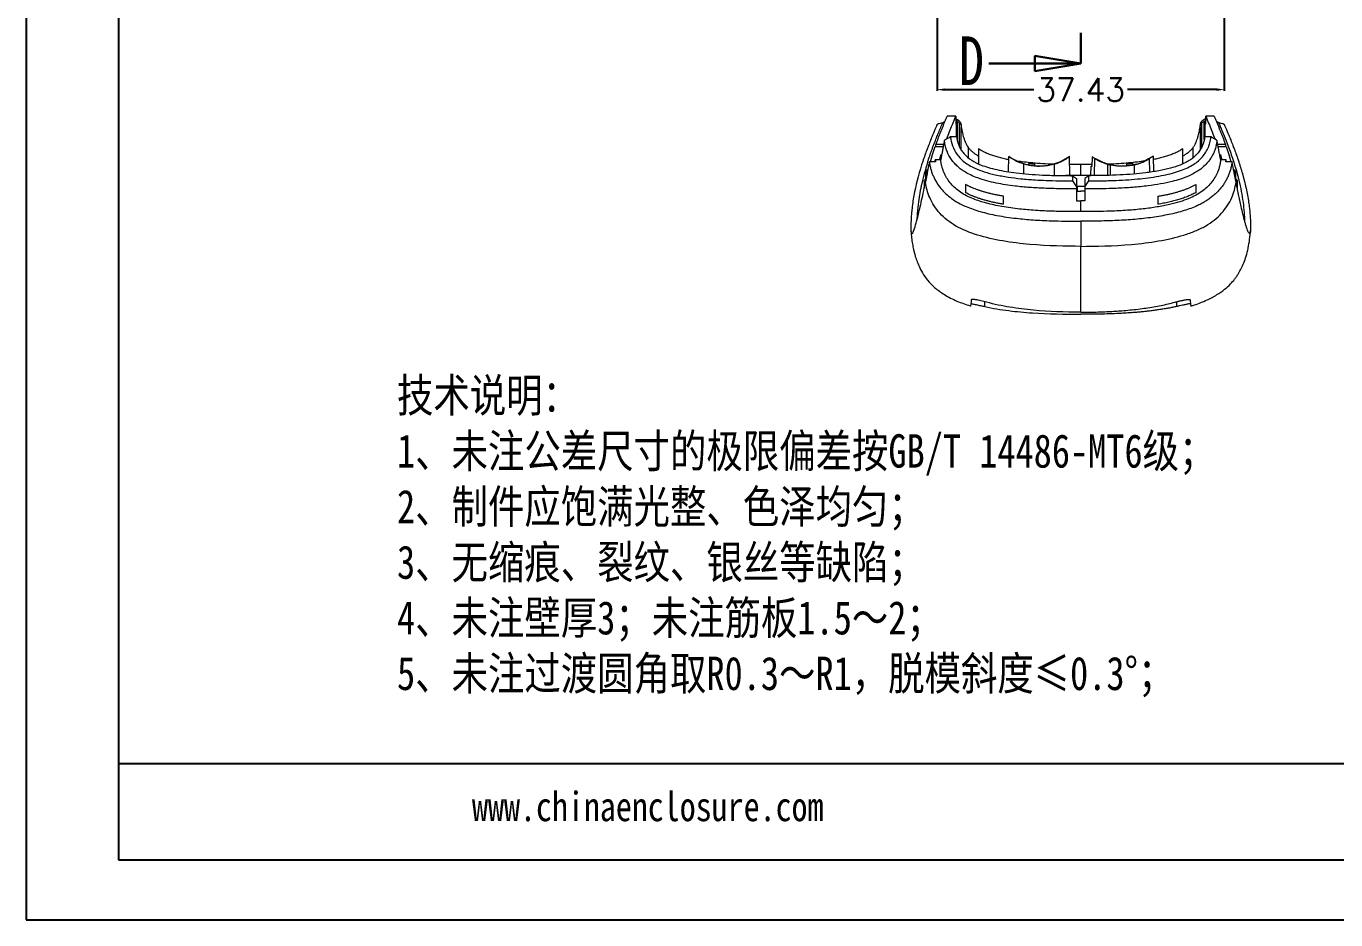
# Model space of a CAD drawing. Header units: inches. Extents: x 1631 to 3663, y 1126 to 1454.
# Drawn here: x 1631.2 to 1801.8, y 1125.7 to 1242.1 of the extents above; entities that cross this region are included whole.
import ezdxf

# ---------------------------------------------------------------- set-up
doc = ezdxf.new("R2010")
doc.units = ezdxf.units.IN
doc.header["$LTSCALE"] = 15
doc.linetypes.add('PHANTOM', pattern=[12.7, 6.35, -1.27, 1.27, -1.27, 1.27, -1.27])
doc.layers.add('文字', color=81, linetype='Continuous')
doc.styles.add('SLDTEXTSTYLE0', font='TXT', dxfattribs={"width": 0.75})
doc.styles.get("Standard").update_dxf_attribs({"font": 'txt', "bigfont": 'gbcbig.shx'})
doc.styles.add('宋体', font='', dxfattribs={"width": 0.8, "height": 3.5})
doc.styles.get('宋体').set_extended_font_data('SimSun')
doc.dimstyles.new('3', dxfattribs={"dimtxt": 3, "dimasz": 1, "dimexe": 0.18, "dimexo": 0.0625, "dimgap": 0.09, "dimtad": 0, "dimdsep": 46, "dimtxsty": 'Standard', "dimcen": 1, "dimclrd": 3, "dimclre": 3, "dimadec": 0, "dimazin": 2, "dimtfac": 1, "dimtofl": 0, "dimtmove": 0, "dimatfit": 3, "dimfxl": 1, "dimtolj": 1, "dimtzin": 0, "dimarcsym": 0})

# ---------------------------------------------------------------- blocks, each defined once
blk = doc.blocks.new('_CLOSED')
at = {"color": 0, "linetype": 'ByBlock', "lineweight": -2}
for p, q in [((-1, 0.166667), (0, 0)), ((-1, 0.166667), (-1, -0.166667)), ((0, 0), (-1, -0.166667)), ((0, 0), (-1, 0))]:
    blk.add_line(p, q, dxfattribs=at)
blk = doc.blocks.new('*D288')
at = {"color": 3, "lineweight": -2}
for p, q in [((1749.88, 1252.38), (1749.88, 1233.69)), ((1787.31, 1252.38), (1787.31, 1233.69)), ((1750.88, 1233.87), (1762.5, 1233.87)), ((1786.31, 1233.87), (1774.68, 1233.87))]:
    blk.add_line(p, q, dxfattribs=at)
at = {"color": 3}
for points in [[(1750.88, 1234.03), (1750.88, 1233.7), (1749.88, 1233.87)], [(1786.31, 1234.03), (1786.31, 1233.7), (1787.31, 1233.87)]]:
    blk.add_solid(points, dxfattribs=at)
at = {"layer": 'Defpoints', "color": 0}
for p in [(1749.88, 1252.44), (1787.31, 1252.44), (1787.31, 1233.87)]:
    blk.add_point(p, dxfattribs=at)
at = {"color": 0, "insert": (1768.59, 1233.87), "char_height": 3, "attachment_point": 5}
blk.add_mtext('\\A1;37.43', dxfattribs=at)

msp = doc.modelspace()

# ---------------------------------------------------------------- linework, layer by layer
for p, q in [((1631.163, 1454.396), (1631.163, 1125.657)), ((1643.193, 1446.569), (1643.193, 1133.484)), ((1631.163, 1277.851), (1631.163, 1125.657)), ((1806.491, 1146.007), (1643.193, 1146.007)), ((1643.193, 1133.484), (2088.268, 1133.484)), ((1631.163, 1125.657), (2096.095, 1125.657)), ((1631.163, 1125.657), (1846.409, 1125.657))]:
    msp.add_line(p, q)
at = {"color": 1, "linetype": 'PHANTOM', "lineweight": 30}
msp.add_line((1768.631, 1393.663), (1768.631, 1237.257), dxfattribs=at)
at = {"color": 7, "linetype": 'Continuous', "lineweight": 30}
msp.add_line((1756.631, 1237.257), (1768.631, 1237.257), dxfattribs=at)
at = {"color": 7, "linetype": 'Continuous', "lineweight": 15}
for p, q in [((1750.147, 1229.461), (1750.643, 1229.592)), ((1750.705, 1229.641), (1750.901, 1229.693)), ((1752.306, 1230.397), (1751.201, 1230.397)), ((1752.306, 1230.397), (1752.306, 1229.374)), ((1752.306, 1230.005), (1752.427, 1230.012)), ((1752.351, 1229.786), (1752.487, 1229.791)), ((1752.496, 1229.704), (1752.496, 1227.472)), ((1784.692, 1227.373), (1784.692, 1229.704)), ((1784.701, 1229.791), (1784.881, 1229.784)), ((1784.881, 1230.018), (1784.726, 1230.006)), ((1784.881, 1229.374), (1784.881, 1230.397)), ((1785.987, 1230.397), (1784.881, 1230.397)), ((1786.482, 1229.641), (1786.284, 1229.693)), ((1786.545, 1229.592), (1787.04, 1229.461)), ((1752.437, 1227.697), (1751.63, 1227.697)), ((1785.558, 1227.697), (1784.751, 1227.697)), ((1749.646, 1226.47), (1750.744, 1226.47)), ((1749.717, 1226.472), (1749.73, 1226.709)), ((1750.828, 1226.709), (1749.73, 1226.709)), ((1753.931, 1226.342), (1753.931, 1225.034)), ((1755.284, 1226.151), (1755.284, 1224.191)), ((1781.904, 1224.184), (1781.904, 1226.151)), ((1783.257, 1224.996), (1783.257, 1226.342)), ((1786.44, 1226.47), (1787.542, 1226.47)), ((1787.458, 1226.708), (1786.458, 1226.708)), ((1787.458, 1226.708), (1787.471, 1226.472)), ((1749.677, 1224.443), (1748.868, 1224.443)), ((1749.007, 1224.443), (1749.293, 1225.419)), ((1749.587, 1224.443), (1749.643, 1224.731)), ((1750.298, 1224.731), (1749.643, 1224.731)), ((1750.19, 1224.723), (1750.392, 1225.41)), ((1750.349, 1224.731), (1750.298, 1224.731)), ((1759.201, 1223.156), (1759.236, 1225.14)), ((1759.236, 1225.14), (1759.236, 1225.14)), ((1760.555, 1224.429), (1760.425, 1224.494)), ((1760.477, 1224.472), (1761.467, 1224.116)), ((1760.788, 1224.338), (1760.775, 1224.343)), ((1761.817, 1224.048), (1761.82, 1224.246)), ((1762.569, 1224.174), (1762.573, 1223.951)), ((1762.972, 1223.9), (1763.216, 1223.881)), ((1765.439, 1224.267), (1765.062, 1224.149)), ((1767.157, 1225.143), (1766.338, 1224.656)), ((1767.194, 1222.731), (1767.152, 1225.14)), ((1768.594, 1224.089), (1767.17, 1224.098)), ((1770.062, 1224.098), (1768.594, 1224.089)), ((1769.919, 1222.731), (1769.94, 1223.881)), ((1769.94, 1223.881), (1769.976, 1223.87)), ((1769.94, 1223.881), (1770.058, 1223.881)), ((1770.057, 1223.846), (1769.976, 1223.87)), ((1770.08, 1225.109), (1770.057, 1223.846)), ((1770.08, 1225.109), (1770.194, 1225.043)), ((1770.389, 1222.731), (1770.425, 1224.884)), ((1771.052, 1224.562), (1770.425, 1224.884)), ((1770.562, 1224.804), (1771.006, 1224.583)), ((1772.106, 1224.147), (1772.081, 1222.686)), ((1772.106, 1224.147), (1772.545, 1224.048)), ((1774.615, 1223.929), (1774.619, 1224.174)), ((1775.367, 1224.246), (1775.371, 1224.032)), ((1775.885, 1224.152), (1775.435, 1224.047)), ((1775.885, 1224.152), (1775.807, 1224.126)), ((1776.954, 1224.573), (1777.018, 1224.605)), ((1777.432, 1224.835), (1777.015, 1224.604)), ((1778.024, 1225.192), (1777.429, 1224.834)), ((1778.024, 1225.192), (1778.061, 1223.162)), ((1786.797, 1225.408), (1786.997, 1224.723)), ((1786.889, 1224.731), (1786.838, 1224.731)), ((1787.545, 1224.731), (1786.889, 1224.731)), ((1788.32, 1224.443), (1787.51, 1224.443)), ((1787.601, 1224.443), (1787.545, 1224.731)), ((1787.893, 1225.424), (1788.181, 1224.443)), ((1748.421, 1222.143), (1748.193, 1221.912)), ((1748.419, 1222.273), (1748.219, 1222.071)), ((1748.411, 1223.099), (1748.611, 1223.301)), ((1748.411, 1222.265), (1748.411, 1223.099)), ((1748.445, 1223.262), (1748.687, 1223.507)), ((1767.544, 1222.648), (1767.544, 1221.961)), ((1768.044, 1222.299), (1768.044, 1221.196)), ((1769.644, 1222.648), (1769.144, 1222.299)), ((1769.144, 1222.299), (1769.144, 1221.196)), ((1769.644, 1221.961), (1769.644, 1222.648)), ((1788.5, 1223.507), (1788.743, 1223.262)), ((1788.577, 1223.301), (1788.776, 1223.1)), ((1788.994, 1221.912), (1788.766, 1222.143)), ((1788.968, 1222.072), (1788.768, 1222.273)), ((1788.776, 1223.1), (1788.776, 1222.265)), ((1748.193, 1221.912), (1748.193, 1221.01)), ((1767.544, 1221.961), (1768.044, 1221.196)), ((1768.044, 1221.196), (1768.044, 1220.925)), ((1768.157, 1220.641), (1768.168, 1221.231)), ((1769.144, 1221.231), (1768.168, 1221.231)), ((1769.144, 1221.196), (1769.644, 1221.961)), ((1769.144, 1221.196), (1769.144, 1220.925)), ((1788.994, 1221.912), (1788.994, 1221.014))]:
    msp.add_line(p, q, dxfattribs=at)
at = {"color": 8, "linetype": 'Continuous', "lineweight": 15}
for p, q in [((1752.353, 1229.484), (1752.353, 1227.698)), ((1752.803, 1226.409), (1752.8, 1229.526)), ((1753.035, 1225.982), (1753.035, 1228.992)), ((1784.155, 1229.003), (1784.154, 1226.059)), ((1784.384, 1226.424), (1784.387, 1229.526)), ((1784.835, 1227.697), (1784.835, 1229.484)), ((1750.391, 1225.41), (1750.391, 1224.949)), ((1760.775, 1224.343), (1760.227, 1224.557)), ((1761.194, 1222.909), (1761.194, 1224.18)), ((1765.194, 1222.684), (1765.194, 1224.18)), ((1765.785, 1224.39), (1765.785, 1224.39)), ((1766.344, 1224.659), (1767.139, 1225.131)), ((1768.594, 1222.731), (1768.594, 1224.089)), ((1769.94, 1223.881), (1770.058, 1223.88)), ((1769.976, 1223.87), (1770.057, 1223.87)), ((1772.437, 1224.06), (1772.437, 1222.698)), ((1775.551, 1224.06), (1775.551, 1222.867)), ((1776.674, 1224.433), (1777.234, 1224.696)), ((1777.018, 1224.605), (1777.511, 1224.853)), ((1777.511, 1224.853), (1777.541, 1223.089)), ((1786.797, 1224.946), (1786.797, 1225.408)), ((1756.115, 1205.59), (1756.115, 1206.21)), ((1781.073, 1206.211), (1781.073, 1205.59))]:
    msp.add_line(p, q, dxfattribs=at)
at = {"color": 7, "linetype": 'Continuous', "lineweight": 15}
for points, knots in [([(1749.879, 1229.32), (1749.822, 1229.187), (1749.62, 1228.717), (1749.338, 1228.045), (1749.024, 1227.271), (1748.782, 1226.656), (1748.533, 1226), (1748.278, 1225.3), (1748.047, 1224.628), (1747.912, 1224.21), (1747.866, 1224.067)], [0, 0, 0, 0, 0.0684403, 0.2415602, 0.3591094, 0.4950901, 0.5904294, 0.7396471, 0.9111672, 1, 1, 1, 1]), ([(1748.644, 1224.408), (1748.689, 1224.545), (1748.778, 1224.82), (1748.919, 1225.238), (1749.066, 1225.658), (1749.218, 1226.081), (1749.377, 1226.508), (1749.567, 1227.003), (1749.794, 1227.574), (1750.062, 1228.23), (1750.346, 1228.907), (1750.55, 1229.378), (1750.652, 1229.613)], [0, 0, 0, 0, 0.086533, 0.1726158, 0.2581871, 0.3431848, 0.4275456, 0.5112053, 0.6322519, 0.7543585, 0.8770971, 1, 1, 1, 1]), ([(1749.73, 1226.709), (1749.78, 1226.849), (1749.879, 1227.127), (1750.035, 1227.546), (1750.195, 1227.962), (1750.357, 1228.375), (1750.522, 1228.785), (1750.689, 1229.191), (1750.858, 1229.595), (1751.028, 1229.995), (1751.144, 1230.264), (1751.201, 1230.397)], [0, 0, 0, 0, 0.1218196, 0.2409596, 0.3574209, 0.4712046, 0.5823117, 0.6907435, 0.7965012, 0.8995862, 1, 1, 1, 1]), ([(1749.879, 1229.32), (1749.884, 1229.327), (1749.891, 1229.341), (1749.91, 1229.36), (1749.929, 1229.375), (1749.946, 1229.385), (1749.958, 1229.392), (1749.987, 1229.407), (1750.042, 1229.432), (1750.114, 1229.452), (1750.147, 1229.461)], [0, 0, 0, 0, 0.1482367, 0.27152406, 0.36927419, 0.44125947, 0.48744984, 0.50788776, 0.77237882, 1, 1, 1, 1]), ([(1750.652, 1229.613), (1750.654, 1229.617), (1750.659, 1229.624), (1750.676, 1229.632), (1750.691, 1229.638), (1750.701, 1229.64), (1750.705, 1229.641)], [0, 0, 0, 0, 0.3599682, 0.6489499, 0.8622554, 1, 1, 1, 1]), ([(1752.306, 1230.397), (1752.176, 1230.095), (1751.909, 1229.473), (1751.535, 1228.564), (1751.256, 1227.867), (1751.115, 1227.484), (1751.084, 1227.399)], [0, 0, 0, 0, 0.2861113, 0.5890821, 0.9089303, 1, 1, 1, 1]), ([(1752.427, 1230.012), (1752.457, 1230), (1752.517, 1229.976), (1752.599, 1229.931), (1752.676, 1229.879), (1752.745, 1229.819), (1752.822, 1229.738), (1752.896, 1229.631), (1752.958, 1229.495), (1752.976, 1229.397), (1752.985, 1229.348)], [0, 0, 0, 0, 0.0985202, 0.1963912, 0.294524, 0.3938226, 0.49516, 0.6646015, 0.831532, 1, 1, 1, 1]), ([(1752.491, 1229.695), (1752.49, 1229.711), (1752.489, 1229.743), (1752.487, 1229.775), (1752.487, 1229.791)], [0, 0, 0, 0, 0.4926552, 1, 1, 1, 1]), ([(1752.496, 1229.704), (1752.514, 1229.698), (1752.561, 1229.682), (1752.642, 1229.644), (1752.726, 1229.592), (1752.778, 1229.546), (1752.8, 1229.526)], [0, 0, 0, 0, 0.1614053, 0.4022697, 0.7460124, 1, 1, 1, 1]), ([(1752.8, 1229.526), (1752.818, 1229.509), (1752.852, 1229.475), (1752.893, 1229.422), (1752.928, 1229.369), (1752.959, 1229.31), (1752.986, 1229.244), (1753.006, 1229.176), (1753.014, 1229.128), (1753.018, 1229.107)], [0, 0, 0, 0, 0.1542428, 0.3078817, 0.4423149, 0.5732031, 0.743506, 0.885094, 1, 1, 1, 1]), ([(1753.018, 1229.107), (1753.021, 1229.086), (1753.026, 1229.046), (1753.032, 1229.009), (1753.035, 1228.992)], [0, 0, 0, 0, 0.5232988, 1, 1, 1, 1]), ([(1753.035, 1228.992), (1753.051, 1228.887), (1753.085, 1228.679), (1753.144, 1228.37), (1753.212, 1228.068), (1753.3, 1227.729), (1753.413, 1227.368), (1753.542, 1227.037), (1753.666, 1226.774), (1753.784, 1226.556), (1753.881, 1226.415), (1753.931, 1226.342)], [0, 0, 0, 0, 0.1143745, 0.2267731, 0.337101, 0.445286, 0.5995139, 0.7387457, 0.8201282, 0.9071711, 1, 1, 1, 1]), ([(1783.257, 1226.342), (1783.286, 1226.384), (1783.344, 1226.466), (1783.421, 1226.592), (1783.491, 1226.717), (1783.552, 1226.839), (1783.642, 1227.032), (1783.756, 1227.316), (1783.904, 1227.775), (1784.045, 1228.344), (1784.118, 1228.781), (1784.155, 1229.003)], [0, 0, 0, 0, 0.0536883, 0.1053834, 0.1552002, 0.2031588, 0.249202, 0.3792472, 0.5250475, 0.7585837, 1, 1, 1, 1]), ([(1784.155, 1229.003), (1784.157, 1229.019), (1784.162, 1229.053), (1784.168, 1229.088), (1784.17, 1229.107)], [0, 0, 0, 0, 0.4778542, 1, 1, 1, 1]), ([(1784.17, 1229.107), (1784.173, 1229.123), (1784.179, 1229.16), (1784.192, 1229.213), (1784.212, 1229.27), (1784.235, 1229.324), (1784.265, 1229.377), (1784.299, 1229.428), (1784.34, 1229.479), (1784.371, 1229.511), (1784.387, 1229.526)], [0, 0, 0, 0, 0.0893485, 0.1944831, 0.3165403, 0.4562956, 0.5685281, 0.7144529, 0.8566932, 1, 1, 1, 1]), ([(1784.204, 1229.354), (1784.208, 1229.383), (1784.217, 1229.439), (1784.242, 1229.521), (1784.276, 1229.6), (1784.318, 1229.674), (1784.38, 1229.76), (1784.468, 1229.852), (1784.587, 1229.941), (1784.68, 1229.984), (1784.726, 1230.006)], [0, 0, 0, 0, 0.1014015, 0.2017703, 0.3019085, 0.4026244, 0.5047132, 0.6722284, 0.8360479, 1, 1, 1, 1]), ([(1784.387, 1229.526), (1784.406, 1229.543), (1784.449, 1229.582), (1784.53, 1229.635), (1784.613, 1229.677), (1784.671, 1229.697), (1784.692, 1229.704)], [0, 0, 0, 0, 0.2149894, 0.4977071, 0.821337, 1, 1, 1, 1]), ([(1784.697, 1229.695), (1784.698, 1229.711), (1784.699, 1229.743), (1784.7, 1229.775), (1784.701, 1229.791)], [0, 0, 0, 0, 0.48993198, 1, 1, 1, 1]), ([(1784.881, 1230.397), (1785.01, 1230.095), (1785.275, 1229.473), (1785.648, 1228.564), (1785.926, 1227.868), (1786.067, 1227.486), (1786.098, 1227.402)], [0, 0, 0, 0, 0.2864891, 0.5898525, 0.9101084, 1, 1, 1, 1]), ([(1785.987, 1230.397), (1786.043, 1230.264), (1786.158, 1229.995), (1786.327, 1229.595), (1786.494, 1229.191), (1786.661, 1228.785), (1786.826, 1228.375), (1786.989, 1227.962), (1787.149, 1227.546), (1787.307, 1227.126), (1787.407, 1226.849), (1787.458, 1226.708)], [0, 0, 0, 0, 0.100416, 0.2035027, 0.3092615, 0.4176939, 0.528801, 0.6425841, 0.7590443, 0.8781826, 1, 1, 1, 1]), ([(1786.482, 1229.641), (1786.492, 1229.639), (1786.521, 1229.631), (1786.53, 1229.62), (1786.536, 1229.613)], [0, 0, 0, 0, 0.3525538, 1, 1, 1, 1]), ([(1786.536, 1229.613), (1786.58, 1229.512), (1786.701, 1229.234), (1786.921, 1228.719), (1787.22, 1228.006), (1787.624, 1227.004), (1788.021, 1225.952), (1788.339, 1225.04), (1788.489, 1224.575), (1788.543, 1224.408)], [0, 0, 0, 0, 0.0527524, 0.1439552, 0.2736209, 0.4417672, 0.708678, 0.8947719, 1, 1, 1, 1]), ([(1787.04, 1229.461), (1787.062, 1229.455), (1787.108, 1229.443), (1787.17, 1229.421), (1787.22, 1229.398), (1787.277, 1229.366), (1787.295, 1229.339), (1787.308, 1229.32)], [0, 0, 0, 0, 0.148042, 0.3123231, 0.4925854, 0.6338473, 1, 1, 1, 1]), ([(1787.308, 1229.32), (1787.365, 1229.189), (1787.567, 1228.718), (1787.85, 1228.044), (1788.165, 1227.269), (1788.407, 1226.653), (1788.656, 1225.998), (1788.91, 1225.298), (1789.141, 1224.628), (1789.275, 1224.21), (1789.321, 1224.067)], [0, 0, 0, 0, 0.0676422, 0.2420032, 0.3599629, 0.4953698, 0.5913547, 0.74007, 0.9107624, 1, 1, 1, 1]), ([(1750.837, 1227.264), (1750.804, 1227.092), (1750.737, 1226.746), (1750.639, 1226.235), (1750.542, 1225.728), (1750.445, 1225.225), (1750.381, 1224.896), (1750.349, 1224.731)], [0, 0, 0, 0, 0.1970877, 0.3955802, 0.595524, 0.7969752, 1, 1, 1, 1]), ([(1768.044, 1220.925), (1767.828, 1220.925), (1767.17, 1220.927), (1766.091, 1220.937), (1764.909, 1220.963), (1763.535, 1221.011), (1761.944, 1221.101), (1759.84, 1221.299), (1757.56, 1221.649), (1755.648, 1222.15), (1754.343, 1222.682), (1753.616, 1223.061), (1753.035, 1223.449), (1752.553, 1223.843), (1752.128, 1224.269), (1751.609, 1224.915), (1751.212, 1225.653), (1750.96, 1226.447), (1750.87, 1226.93), (1750.843, 1227.202), (1750.837, 1227.264)], [0, 0, 0, 0, 0.0309863, 0.0946461, 0.1553198, 0.2010985, 0.2925557, 0.3846248, 0.5056046, 0.625899, 0.6716981, 0.7147423, 0.7494474, 0.7790724, 0.8124006, 0.8457509, 0.9146534, 0.9522518, 0.9891981, 1, 1, 1, 1]), ([(1751.63, 1227.697), (1751.632, 1227.681), (1751.636, 1227.648), (1751.642, 1227.575), (1751.663, 1227.411), (1751.756, 1226.856), (1752.072, 1225.962), (1752.722, 1225.055), (1753.422, 1224.421), (1754.072, 1223.981), (1754.926, 1223.542), (1756.059, 1223.124), (1757.511, 1222.745), (1759.117, 1222.455), (1760.855, 1222.239), (1762.52, 1222.105), (1764.169, 1222.024), (1765.799, 1221.976), (1766.943, 1221.966), (1767.544, 1221.961)], [0, 0, 0, 0, 0.0031467, 0.0062935, 0.0140041, 0.034475, 0.1128593, 0.1890319, 0.2325156, 0.2752956, 0.3204315, 0.3899267, 0.4690834, 0.5587658, 0.6471444, 0.7444755, 0.8207114, 0.905871, 1, 1, 1, 1]), ([(1752.437, 1227.697), (1752.445, 1227.628), (1752.462, 1227.487), (1752.502, 1227.275), (1752.554, 1227.06), (1752.619, 1226.844), (1752.698, 1226.626), (1752.793, 1226.408), (1752.904, 1226.191), (1753.033, 1225.974), (1753.182, 1225.758), (1753.567, 1225.274), (1754.334, 1224.618), (1755.485, 1224.068), (1756.601, 1223.695), (1757.69, 1223.419), (1758.905, 1223.187), (1760.293, 1222.991), (1761.874, 1222.835), (1763.658, 1222.726), (1765.569, 1222.664), (1766.879, 1222.653), (1767.544, 1222.648)], [0, 0, 0, 0, 0.0142834, 0.0288648, 0.0437363, 0.0588929, 0.0743323, 0.0900555, 0.1060812, 0.1224603, 0.1392612, 0.1565693, 0.2404511, 0.3215365, 0.37842, 0.4424909, 0.5126803, 0.58788, 0.6789351, 0.7799618, 0.8882958, 1, 1, 1, 1]), ([(1786.351, 1227.264), (1786.343, 1227.186), (1786.327, 1227.031), (1786.291, 1226.798), (1786.244, 1226.565), (1786.186, 1226.334), (1786.116, 1226.103), (1786.035, 1225.874), (1785.942, 1225.646), (1785.836, 1225.421), (1785.718, 1225.197), (1785.586, 1224.977), (1785.441, 1224.76), (1785.19, 1224.423), (1784.751, 1223.935), (1784.125, 1223.418), (1783.419, 1222.975), (1782.607, 1222.572), (1781.621, 1222.201), (1780.38, 1221.847), (1778.977, 1221.552), (1777.264, 1221.295), (1775.326, 1221.105), (1773.339, 1220.993), (1771.263, 1220.935), (1769.908, 1220.929), (1769.144, 1220.925)], [0, 0, 0, 0, 0.0136279, 0.0273051, 0.0410358, 0.054825, 0.0686789, 0.0826048, 0.0966111, 0.1107079, 0.1249102, 0.139236, 0.1537056, 0.1683413, 0.2084193, 0.2596302, 0.2953409, 0.3358042, 0.3958287, 0.4508472, 0.5244954, 0.6038032, 0.7012103, 0.8051274, 0.8901252, 1, 1, 1, 1]), ([(1769.644, 1221.961), (1769.968, 1221.963), (1770.598, 1221.968), (1771.516, 1221.983), (1772.382, 1222.005), (1773.491, 1222.045), (1774.813, 1222.116), (1776.792, 1222.282), (1778.985, 1222.581), (1780.975, 1223.063), (1782.292, 1223.561), (1783.11, 1223.974), (1783.796, 1224.444), (1784.366, 1224.971), (1784.83, 1225.559), (1785.13, 1226.098), (1785.317, 1226.559), (1785.43, 1226.928), (1785.513, 1227.308), (1785.543, 1227.567), (1785.558, 1227.698)], [0, 0, 0, 0, 0.0507181, 0.0986937, 0.1439319, 0.186439, 0.272441, 0.3514168, 0.4979896, 0.6201585, 0.6749381, 0.724594, 0.769952, 0.8142246, 0.8583034, 0.9027567, 0.9265609, 0.9506188, 0.975058, 1, 1, 1, 1]), ([(1784.751, 1227.698), (1784.743, 1227.629), (1784.726, 1227.492), (1784.689, 1227.288), (1784.642, 1227.088), (1784.584, 1226.892), (1784.517, 1226.699), (1784.394, 1226.396), (1784.183, 1225.996), (1783.713, 1225.362), (1783.068, 1224.799), (1782.265, 1224.335), (1781.399, 1223.955), (1780.234, 1223.587), (1778.727, 1223.255), (1777.109, 1223.014), (1775.402, 1222.843), (1773.654, 1222.732), (1771.716, 1222.666), (1770.369, 1222.654), (1769.644, 1222.648)], [0, 0, 0, 0, 0.0141192, 0.0280788, 0.0419036, 0.0556192, 0.0692518, 0.082828, 0.1206707, 0.1579188, 0.2338611, 0.2761925, 0.3223512, 0.398282, 0.4851738, 0.5838142, 0.6742678, 0.7738665, 0.8781447, 1, 1, 1, 1]), ([(1749.293, 1225.419), (1749.348, 1225.591), (1749.461, 1225.939), (1749.584, 1226.293), (1749.646, 1226.47)], [0, 0, 0, 0, 0.4976619, 1, 1, 1, 1]), ([(1753.931, 1226.342), (1753.964, 1226.297), (1754.031, 1226.208), (1754.142, 1226.08), (1754.26, 1225.957), (1754.386, 1225.838), (1754.52, 1225.723), (1754.661, 1225.612), (1754.808, 1225.506), (1754.962, 1225.403), (1755.12, 1225.304), (1755.229, 1225.241), (1755.284, 1225.209)], [0, 0, 0, 0, 0.09736165, 0.19487264, 0.29281922, 0.39143846, 0.4908679, 0.59117429, 0.69234268, 0.79427512, 0.8968583, 1, 1, 1, 1]), ([(1759.229, 1224.733), (1759.203, 1224.738), (1758.951, 1224.782), (1758.491, 1224.888), (1757.861, 1225.046), (1757.273, 1225.223), (1756.781, 1225.395), (1756.379, 1225.558), (1756.066, 1225.7), (1755.77, 1225.852), (1755.511, 1226), (1755.352, 1226.105), (1755.284, 1226.151)], [0, 0, 0, 0, 0.0180372, 0.1744311, 0.3241736, 0.4672661, 0.603483, 0.691696, 0.7778655, 0.8520478, 0.9363387, 1, 1, 1, 1]), ([(1781.904, 1226.151), (1781.77, 1226.065), (1781.496, 1225.887), (1781.009, 1225.643), (1780.48, 1225.42), (1779.909, 1225.221), (1779.32, 1225.045), (1778.691, 1224.884), (1778.254, 1224.793), (1778.032, 1224.746)], [0, 0, 0, 0, 0.1241727, 0.2551633, 0.4044444, 0.5431734, 0.6889438, 0.8415261, 1, 1, 1, 1]), ([(1781.904, 1225.209), (1781.972, 1225.249), (1782.108, 1225.327), (1782.303, 1225.453), (1782.491, 1225.585), (1782.668, 1225.722), (1782.834, 1225.867), (1782.988, 1226.018), (1783.131, 1226.175), (1783.215, 1226.286), (1783.257, 1226.342)], [0, 0, 0, 0, 0.1288392, 0.2567891, 0.3836132, 0.5091405, 0.6333029, 0.7562404, 0.8782783, 1, 1, 1, 1]), ([(1787.542, 1226.47), (1787.604, 1226.293), (1787.727, 1225.941), (1787.838, 1225.596), (1787.893, 1225.424)], [0, 0, 0, 0, 0.5026431, 1, 1, 1, 1]), ([(1747.866, 1224.067), (1747.419, 1222.663), (1747.086, 1221.345), (1746.739, 1219.432), (1746.649, 1218.805), (1746.518, 1217.567), (1746.477, 1216.96), (1746.452, 1216.188), (1746.45, 1215.953), (1746.457, 1215.554), (1746.468, 1215.39), (1746.507, 1215.158), (1746.537, 1215.091), (1746.6, 1215.086), (1746.624, 1215.101), (1746.68, 1215.166), (1746.711, 1215.217), (1746.815, 1215.429), (1746.899, 1215.651), (1747.1, 1216.288), (1747.216, 1216.705), (1747.484, 1217.758), (1747.634, 1218.394), (1747.887, 1219.539), (1747.976, 1219.951), (1748.159, 1220.833), (1748.255, 1221.302), (1748.353, 1221.798)], [0, 0, 0, 0, 0.25, 0.25, 0.375, 0.375, 0.5, 0.5, 0.5625, 0.5625, 0.625, 0.625, 0.6875, 0.6875, 0.71875, 0.71875, 0.75, 0.75, 0.8125, 0.8125, 0.875, 0.875, 0.9375, 0.9375, 0.96875, 0.96875, 1, 1, 1, 1]), ([(1748.644, 1224.408), (1748.491, 1223.908), (1748.184, 1222.904), (1747.931, 1221.864), (1747.793, 1221.225), (1747.741, 1220.977), (1747.692, 1220.73), (1747.642, 1220.462), (1747.533, 1219.852), (1747.378, 1218.797), (1747.289, 1217.775), (1747.256, 1217.169), (1747.248, 1216.992), (1747.243, 1216.88), (1747.241, 1216.823), (1747.241, 1216.816)], [0, 0, 0, 0, 0.1811161, 0.3637184, 0.3958975, 0.4280686, 0.4602241, 0.4923565, 0.5331279, 0.7009798, 0.9154669, 0.94695, 0.9718999, 0.9968203, 1, 1, 1, 1]), ([(1748.868, 1224.443), (1748.838, 1224.288), (1748.779, 1223.979), (1748.692, 1223.526), (1748.605, 1223.08), (1748.52, 1222.643), (1748.436, 1222.214), (1748.381, 1221.937), (1748.353, 1221.798)], [0, 0, 0, 0, 0.1651229, 0.3307596, 0.496983, 0.6638727, 0.8315142, 1, 1, 1, 1]), ([(1748.868, 1224.443), (1748.879, 1224.361), (1748.902, 1224.199), (1748.947, 1223.958), (1749, 1223.719), (1749.061, 1223.483), (1749.131, 1223.25), (1749.208, 1223.02), (1749.294, 1222.793), (1749.476, 1222.36), (1749.801, 1221.74), (1750.349, 1220.978), (1751.003, 1220.284), (1751.77, 1219.656), (1752.661, 1219.092), (1753.898, 1218.493), (1755.578, 1217.918), (1757.774, 1217.418), (1760.079, 1217.084), (1762.45, 1216.873), (1764.567, 1216.767), (1766.64, 1216.719), (1767.913, 1216.715), (1768.594, 1216.713)], [0, 0, 0, 0, 0.0123681, 0.0246408, 0.0368286, 0.0489424, 0.060993, 0.0729916, 0.0849496, 0.0968782, 0.1420331, 0.1865322, 0.2301601, 0.2740909, 0.3206249, 0.3694015, 0.4519543, 0.5457563, 0.6519732, 0.7423616, 0.8418897, 0.9153979, 1, 1, 1, 1]), ([(1749.643, 1224.731), (1749.648, 1224.683), (1749.658, 1224.587), (1749.671, 1224.491), (1749.677, 1224.443)], [0, 0, 0, 0, 0.5013436, 1, 1, 1, 1]), ([(1768.594, 1217.96), (1768.238, 1217.96), (1767.55, 1217.962), (1766.551, 1217.973), (1765.621, 1217.99), (1764.251, 1218.031), (1762.495, 1218.12), (1760.255, 1218.322), (1758.122, 1218.632), (1756.129, 1219.082), (1754.616, 1219.591), (1753.518, 1220.117), (1752.749, 1220.602), (1752.102, 1221.14), (1751.557, 1221.729), (1751.101, 1222.382), (1750.801, 1222.98), (1750.611, 1223.487), (1750.493, 1223.892), (1750.402, 1224.307), (1750.367, 1224.589), (1750.349, 1224.731)], [0, 0, 0, 0, 0.0482201, 0.0933404, 0.1353653, 0.1743001, 0.2792195, 0.3738251, 0.4796429, 0.5725191, 0.6535568, 0.7003878, 0.7443719, 0.7844083, 0.8245982, 0.8659784, 0.9080668, 0.9306358, 0.9534222, 0.976515, 1, 1, 1, 1]), ([(1759.236, 1225.14), (1759.237, 1225.14), (1759.238, 1225.139), (1759.25, 1225.131), (1759.268, 1225.118), (1759.303, 1225.093), (1759.368, 1225.048), (1759.476, 1224.978), (1759.617, 1224.888), (1759.773, 1224.796), (1759.974, 1224.682), (1760.128, 1224.606), (1760.227, 1224.557)], [0, 0, 0, 0, 0.0555764, 0.1116819, 0.1684198, 0.2258904, 0.342619, 0.4681472, 0.5878234, 0.7265459, 0.8236957, 1, 1, 1, 1]), ([(1760.775, 1224.343), (1760.606, 1224.413), (1760.277, 1224.55), (1759.758, 1224.823), (1759.447, 1225.011), (1759.248, 1225.131)], [0, 0, 0, 0, 0.2767952, 0.5381249, 1, 1, 1, 1]), ([(1760.227, 1224.557), (1760.27, 1224.536), (1760.352, 1224.498), (1760.475, 1224.443), (1760.589, 1224.395), (1760.742, 1224.334), (1760.942, 1224.261), (1761.11, 1224.206), (1761.194, 1224.18)], [0, 0, 0, 0, 0.1472885, 0.2811068, 0.4014442, 0.5082953, 0.7567089, 1, 1, 1, 1]), ([(1765.051, 1224.141), (1764.577, 1224.16), (1763.67, 1224.198), (1762.386, 1224.296), (1761.281, 1224.407), (1760.614, 1224.504), (1760.322, 1224.546)], [0, 0, 0, 0, 0.29814007, 0.56989819, 0.81211112, 1, 1, 1, 1]), ([(1761.449, 1224.123), (1761.356, 1224.148), (1761.125, 1224.21), (1760.911, 1224.291), (1760.783, 1224.34)], [0, 0, 0, 0, 0.4043844, 1, 1, 1, 1]), ([(1765.194, 1224.18), (1765.112, 1224.155), (1764.95, 1224.106), (1764.703, 1224.045), (1764.456, 1223.993), (1764.206, 1223.95), (1763.955, 1223.917), (1763.703, 1223.893), (1763.449, 1223.879), (1763.109, 1223.872), (1762.685, 1223.888), (1762.181, 1223.946), (1761.682, 1224.039), (1761.357, 1224.133), (1761.194, 1224.18)], [0, 0, 0, 0, 0.0627574, 0.1252638, 0.187608, 0.24988, 0.3121696, 0.3745669, 0.4371613, 0.5000415, 0.6255272, 0.7502026, 0.8747867, 1, 1, 1, 1]), ([(1761.82, 1224.246), (1761.943, 1224.234), (1762.192, 1224.208), (1762.442, 1224.186), (1762.569, 1224.174)], [0, 0, 0, 0, 0.4915855, 1, 1, 1, 1]), ([(1765.194, 1224.18), (1765.233, 1224.192), (1765.312, 1224.217), (1765.431, 1224.257), (1765.55, 1224.299), (1765.668, 1224.344), (1765.746, 1224.375), (1765.785, 1224.39)], [0, 0, 0, 0, 0.1939898, 0.3909536, 0.5909233, 0.7939292, 1, 1, 1, 1]), ([(1766.284, 1224.629), (1766.28, 1224.628), (1766.272, 1224.626), (1766.203, 1224.591), (1766.086, 1224.534), (1765.918, 1224.456), (1765.698, 1224.363), (1765.526, 1224.299), (1765.436, 1224.266)], [0, 0, 0, 0, 0.1200636, 0.2607854, 0.4171323, 0.5915803, 0.7856972, 1, 1, 1, 1]), ([(1765.785, 1224.39), (1765.818, 1224.404), (1765.892, 1224.435), (1766.013, 1224.488), (1766.154, 1224.553), (1766.346, 1224.647), (1766.543, 1224.753), (1766.739, 1224.869), (1766.892, 1224.964), (1767.002, 1225.037), (1767.071, 1225.084), (1767.115, 1225.114), (1767.131, 1225.125), (1767.139, 1225.131)], [0, 0, 0, 0, 0.0466457, 0.1058618, 0.1776333, 0.2619405, 0.4133994, 0.5243952, 0.6573957, 0.7755648, 0.852524, 0.927258, 1, 1, 1, 1]), ([(1767.139, 1225.131), (1767.143, 1225.134), (1767.15, 1225.139), (1767.151, 1225.14), (1767.152, 1225.14)], [0, 0, 0, 0, 0.5024844, 1, 1, 1, 1]), ([(1786.838, 1224.731), (1786.829, 1224.648), (1786.81, 1224.483), (1786.768, 1224.239), (1786.717, 1223.997), (1786.657, 1223.76), (1786.586, 1223.526), (1786.505, 1223.295), (1786.347, 1222.897), (1786.066, 1222.347), (1785.597, 1221.686), (1785.034, 1221.09), (1784.118, 1220.348), (1782.916, 1219.725), (1781.473, 1219.219), (1780.093, 1218.854), (1778.495, 1218.545), (1776.665, 1218.297), (1774.63, 1218.117), (1772.605, 1218.015), (1770.569, 1217.966), (1769.283, 1217.962), (1768.594, 1217.96)], [0, 0, 0, 0, 0.0136922, 0.0272428, 0.0406681, 0.0539847, 0.0672099, 0.0803613, 0.0934565, 0.1361626, 0.1782188, 0.2191214, 0.2600212, 0.3520066, 0.4092226, 0.4725311, 0.5482911, 0.6316178, 0.7238074, 0.82569, 0.9065761, 1, 1, 1, 1]), ([(1788.32, 1224.443), (1788.308, 1224.357), (1788.284, 1224.187), (1788.235, 1223.933), (1788.179, 1223.681), (1788.112, 1223.433), (1788.037, 1223.188), (1787.953, 1222.947), (1787.859, 1222.708), (1787.757, 1222.474), (1787.645, 1222.243), (1787.525, 1222.017), (1787.396, 1221.794), (1787.257, 1221.576), (1787.11, 1221.362), (1786.954, 1221.153), (1786.789, 1220.948), (1786.616, 1220.749), (1786.434, 1220.554), (1786.243, 1220.365), (1786.043, 1220.181), (1785.835, 1220.002), (1785.618, 1219.829), (1785.393, 1219.662), (1785.16, 1219.5), (1784.918, 1219.344), (1784.668, 1219.194), (1784.411, 1219.05), (1784.145, 1218.912), (1783.872, 1218.779), (1783.127, 1218.443), (1781.8, 1217.977), (1779.811, 1217.5), (1777.647, 1217.152), (1775.371, 1216.918), (1773.058, 1216.782), (1770.794, 1216.72), (1769.311, 1216.715), (1768.594, 1216.713)], [0, 0, 0, 0, 0.012994, 0.0259083, 0.0387465, 0.0515125, 0.0642104, 0.0768449, 0.0894209, 0.1019437, 0.1144189, 0.1268525, 0.1392507, 0.1516204, 0.1639689, 0.1763038, 0.1886336, 0.2009666, 0.2133122, 0.2256796, 0.2380785, 0.2505187, 0.26301, 0.2755622, 0.288185, 0.3008883, 0.3136817, 0.326575, 0.3395764, 0.3526903, 0.3659189, 0.4450976, 0.5311065, 0.6229329, 0.7187128, 0.8158074, 0.9108949, 1, 1, 1, 1]), ([(1770.425, 1224.884), (1770.368, 1224.92), (1770.253, 1224.991), (1770.138, 1225.07), (1770.08, 1225.109)], [0, 0, 0, 0, 0.5000086, 1, 1, 1, 1]), ([(1771.067, 1224.572), (1771.041, 1224.586), (1770.976, 1224.622), (1770.91, 1224.656), (1770.824, 1224.7), (1770.705, 1224.758), (1770.542, 1224.839), (1770.346, 1224.94), (1770.244, 1225.001), (1770.189, 1225.035)], [0, 0, 0, 0, 0.05029344, 0.1217624, 0.21424343, 0.3274278, 0.51095322, 0.73394922, 1, 1, 1, 1]), ([(1770.562, 1224.804), (1770.967, 1224.574), (1771.339, 1224.413), (1771.886, 1224.204), (1772.059, 1224.156), (1772.106, 1224.147)], [0, 0, 0, 0, 0.5, 0.5, 1, 1, 1, 1]), ([(1772.155, 1224.137), (1772.163, 1224.135), (1772.187, 1224.129), (1772.151, 1224.14), (1771.988, 1224.191), (1771.593, 1224.323), (1771.223, 1224.498), (1771.001, 1224.603)], [0, 0, 0, 0, 0.0721125, 0.2172102, 0.3172776, 0.5917784, 1, 1, 1, 1]), ([(1772.106, 1224.147), (1772.161, 1224.131), (1772.27, 1224.1), (1772.382, 1224.074), (1772.437, 1224.06)], [0, 0, 0, 0, 0.5075561, 1, 1, 1, 1]), ([(1776.933, 1224.555), (1776.617, 1224.51), (1775.926, 1224.409), (1774.8, 1224.296), (1773.52, 1224.198), (1772.617, 1224.161), (1772.146, 1224.141)], [0, 0, 0, 0, 0.2007229, 0.4393778, 0.7075262, 1, 1, 1, 1]), ([(1775.551, 1224.06), (1775.468, 1224.042), (1775.302, 1224.004), (1775.049, 1223.96), (1774.794, 1223.925), (1774.535, 1223.9), (1774.273, 1223.885), (1773.921, 1223.878), (1773.481, 1223.894), (1772.954, 1223.952), (1772.609, 1224.024), (1772.437, 1224.06)], [0, 0, 0, 0, 0.0811163, 0.1626354, 0.2446849, 0.32739, 0.410873, 0.4952528, 0.6636036, 0.831517, 1, 1, 1, 1]), ([(1774.619, 1224.174), (1774.745, 1224.186), (1774.995, 1224.208), (1775.244, 1224.234), (1775.367, 1224.246)], [0, 0, 0, 0, 0.5025944, 1, 1, 1, 1]), ([(1775.188, 1224.018), (1775.387, 1224.045), (1775.975, 1224.125), (1776.518, 1224.371), (1776.878, 1224.535)], [0, 0, 0, 0, 0.3374744, 1, 1, 1, 1]), ([(1775.551, 1224.06), (1775.597, 1224.072), (1775.69, 1224.094), (1775.83, 1224.132), (1775.971, 1224.172), (1776.111, 1224.215), (1776.25, 1224.262), (1776.387, 1224.311), (1776.57, 1224.383), (1776.775, 1224.47), (1776.976, 1224.562), (1777.125, 1224.637), (1777.2, 1224.678), (1777.234, 1224.696)], [0, 0, 0, 0, 0.0671676, 0.1356609, 0.2054958, 0.2766868, 0.3492476, 0.423191, 0.4985288, 0.6571146, 0.7935124, 0.9077834, 1, 1, 1, 1]), ([(1776.668, 1224.43), (1776.661, 1224.426), (1776.647, 1224.419), (1776.519, 1224.367), (1776.453, 1224.34)], [0, 0, 0, 0, 0.4805636, 1, 1, 1, 1]), ([(1776.933, 1224.555), (1776.838, 1224.504), (1776.737, 1224.449), (1776.63, 1224.411), (1776.624, 1224.409)], [0, 0, 0, 0, 0.9494551, 1, 1, 1, 1]), ([(1776.954, 1224.573), (1776.923, 1224.557), (1776.858, 1224.525), (1776.748, 1224.469), (1776.704, 1224.447), (1776.673, 1224.432)], [0, 0, 0, 0, 0.2061845, 0.4358752, 1, 1, 1, 1]), ([(1777.234, 1224.696), (1777.255, 1224.707), (1777.296, 1224.729), (1777.349, 1224.759), (1777.395, 1224.784), (1777.433, 1224.806), (1777.463, 1224.824), (1777.486, 1224.838), (1777.502, 1224.848), (1777.508, 1224.851), (1777.511, 1224.853)], [0, 0, 0, 0, 0.13614747, 0.26890709, 0.39837148, 0.52463992, 0.64781883, 0.76802228, 0.88537242, 1, 1, 1, 1]), ([(1778.024, 1225.192), (1777.967, 1225.151), (1777.853, 1225.07), (1777.682, 1224.957), (1777.568, 1224.887), (1777.511, 1224.853)], [0, 0, 0, 0, 0.3334401, 0.6667728, 1, 1, 1, 1]), ([(1787.51, 1224.443), (1787.517, 1224.491), (1787.53, 1224.587), (1787.54, 1224.683), (1787.545, 1224.731)], [0, 0, 0, 0, 0.4986567, 1, 1, 1, 1]), ([(1788.543, 1224.408), (1788.696, 1223.911), (1788.873, 1223.337), (1789.042, 1222.705), (1789.101, 1222.478), (1789.158, 1222.253), (1789.222, 1221.993), (1789.381, 1221.315), (1789.599, 1220.237), (1789.755, 1219.171), (1789.833, 1218.466), (1789.866, 1218.115), (1789.894, 1217.774), (1789.915, 1217.466), (1789.931, 1217.191), (1789.941, 1216.981), (1789.945, 1216.86), (1789.946, 1216.816)], [0, 0, 0, 0, 0.1795461, 0.2078658, 0.2361974, 0.2645349, 0.2930148, 0.3349989, 0.5235936, 0.71301, 0.7620019, 0.8091471, 0.8564332, 0.9038259, 0.9411153, 0.9784327, 1, 1, 1, 1]), ([(1789.321, 1224.067), (1789.364, 1223.931), (1789.451, 1223.656), (1789.573, 1223.247), (1789.691, 1222.837), (1789.803, 1222.427), (1789.962, 1221.818), (1790.218, 1220.725), (1790.437, 1219.528), (1790.581, 1218.429), (1790.658, 1217.663), (1790.702, 1217.038), (1790.734, 1216.337), (1790.741, 1215.756), (1790.712, 1215.264), (1790.643, 1215.045), (1790.515, 1215.122), (1790.367, 1215.442), (1790.221, 1215.858), (1790.099, 1216.26), (1789.941, 1216.823), (1789.749, 1217.573), (1789.527, 1218.514), (1789.366, 1219.24), (1789.263, 1219.716), (1789.192, 1220.05), (1789.096, 1220.504), (1788.976, 1221.09), (1788.884, 1221.548), (1788.834, 1221.798)], [0, 0, 0, 0, 0.0243751, 0.0491698, 0.0742936, 0.0996601, 0.1251715, 0.1884064, 0.3078668, 0.3602428, 0.408706, 0.462731, 0.4922307, 0.5689024, 0.6160839, 0.6783065, 0.7325436, 0.780526, 0.8065701, 0.8322623, 0.853489, 0.8900569, 0.922134, 0.9450788, 0.9509883, 0.9594224, 0.9703854, 0.9838967, 1, 1, 1, 1]), ([(1748.419, 1222.273), (1748.449, 1222.443), (1748.507, 1222.783), (1748.576, 1223.128), (1748.611, 1223.301)], [0, 0, 0, 0, 0.49998805, 1, 1, 1, 1]), ([(1766.594, 1222.731), (1766.594, 1222.731), (1766.646, 1222.731), (1766.846, 1222.731), (1766.995, 1222.731), (1767.365, 1222.731), (1767.587, 1222.731), (1768.07, 1222.731), (1768.332, 1222.731), (1768.594, 1222.731)], [0, 0, 0, 0, 0.25, 0.25, 0.5, 0.5, 0.75, 0.75, 1, 1, 1, 1]), ([(1768.594, 1222.731), (1768.856, 1222.731), (1769.117, 1222.731), (1769.601, 1222.731), (1769.823, 1222.731), (1770.193, 1222.731), (1770.341, 1222.731), (1770.542, 1222.731), (1770.594, 1222.731), (1770.594, 1222.731)], [0, 0, 0, 0, 0.25, 0.25, 0.5, 0.5, 0.75, 0.75, 1, 1, 1, 1]), ([(1788.577, 1223.301), (1788.611, 1223.129), (1788.681, 1222.784), (1788.739, 1222.444), (1788.768, 1222.273)], [0, 0, 0, 0, 0.5000442, 1, 1, 1, 1]), ([(1768.594, 1213.44), (1766.663, 1213.44), (1763.174, 1213.51), (1758.417, 1214.084), (1755.069, 1214.841), (1752.203, 1216.005), (1750.113, 1217.678), (1748.851, 1219.664), (1748.452, 1221.106), (1748.353, 1221.798)], [0, 0, 0, 0, 0.11059839, 0.16589758, 0.22119677, 0.27649597, 0.33179516, 0.38709435, 0.4356383, 0.4356383, 0.4356383, 0.4356383]), ([(1753.594, 1221.496), (1753.594, 1221.316), (1753.594, 1220.96), (1753.594, 1220.608), (1753.594, 1220.434)], [0, 0, 0, 0, 0.5046866, 1, 1, 1, 1]), ([(1758.546, 1219.962), (1758.386, 1219.99), (1758.071, 1220.044), (1757.608, 1220.134), (1757.162, 1220.23), (1756.731, 1220.331), (1756.318, 1220.438), (1755.92, 1220.55), (1755.539, 1220.668), (1755.174, 1220.791), (1754.826, 1220.921), (1754.494, 1221.055), (1754.178, 1221.196), (1753.878, 1221.341), (1753.688, 1221.445), (1753.594, 1221.496)], [0, 0, 0, 0, 0.0920153, 0.1813135, 0.2679373, 0.3519333, 0.4333525, 0.512251, 0.5886905, 0.6627389, 0.7344707, 0.803968, 0.8713209, 0.9366287, 1, 1, 1, 1]), ([(1758.527, 1218.922), (1758.356, 1218.952), (1758.02, 1219.011), (1757.526, 1219.109), (1757.05, 1219.213), (1756.592, 1219.323), (1756.153, 1219.439), (1755.733, 1219.562), (1755.331, 1219.691), (1754.947, 1219.826), (1754.581, 1219.968), (1754.234, 1220.116), (1753.905, 1220.269), (1753.697, 1220.38), (1753.594, 1220.434)], [0, 0, 0, 0, 0.0990458, 0.1950186, 0.2879692, 0.3779536, 0.4650337, 0.5492777, 0.6307607, 0.709566, 0.7857855, 0.8595209, 0.9308845, 1, 1, 1, 1]), ([(1768.044, 1220.925), (1768.044, 1220.666), (1768.044, 1220.153), (1768.044, 1219.644), (1768.044, 1219.392)], [0, 0, 0, 0, 0.505393, 1, 1, 1, 1]), ([(1768.594, 1213.44), (1770.525, 1213.44), (1774.014, 1213.51), (1778.771, 1214.084), (1781.561, 1214.715), (1783.552, 1215.423), (1784.888, 1216.069), (1786.03, 1216.841), (1786.978, 1217.727), (1787.732, 1218.713), (1788.443, 1220.048), (1788.736, 1221.106), (1788.834, 1221.798)], [0, 0, 0, 0, 0.25, 0.375, 0.5, 0.5625, 0.625, 0.6875, 0.75, 0.8125, 0.875, 0.98473024, 0.98473024, 0.98473024, 0.98473024]), ([(1778.642, 1219.962), (1778.801, 1219.989), (1779.117, 1220.044), (1779.585, 1220.135), (1780.044, 1220.234), (1780.494, 1220.34), (1780.933, 1220.455), (1781.359, 1220.577), (1781.771, 1220.708), (1782.168, 1220.847), (1782.55, 1220.995), (1782.915, 1221.152), (1783.264, 1221.317), (1783.485, 1221.437), (1783.594, 1221.496)], [0, 0, 0, 0, 0.0913529, 0.1817637, 0.2710385, 0.3589867, 0.4454229, 0.5301755, 0.6131453, 0.6942809, 0.7735448, 0.8509156, 0.926392, 1, 1, 1, 1]), ([(1783.594, 1220.434), (1783.513, 1220.391), (1783.35, 1220.304), (1783.096, 1220.182), (1782.832, 1220.064), (1782.559, 1219.95), (1782.276, 1219.841), (1781.985, 1219.736), (1781.685, 1219.636), (1781.377, 1219.54), (1781.06, 1219.448), (1780.736, 1219.36), (1780.405, 1219.277), (1780.067, 1219.198), (1779.723, 1219.123), (1779.373, 1219.052), (1779.019, 1218.984), (1778.78, 1218.943), (1778.66, 1218.922)], [0, 0, 0, 0, 0.0544695, 0.1100378, 0.1667211, 0.2245289, 0.2834646, 0.3435262, 0.404707, 0.4669962, 0.5303788, 0.594821, 0.6602613, 0.7266327, 0.7938655, 0.8618874, 0.9306242, 1, 1, 1, 1]), ([(1783.594, 1221.496), (1783.594, 1221.319), (1783.594, 1220.963), (1783.594, 1220.611), (1783.594, 1220.434)], [0, 0, 0, 0, 0.4960535, 1, 1, 1, 1]), ([(1768.594, 1217.96), (1768.594, 1218.237), (1768.594, 1218.712), (1768.594, 1219.194), (1768.594, 1219.392)], [0.71699414, 0.71699414, 0.71699414, 0.71699414, 0.764679555, 0.797685415, 0.797685415, 0.797685415, 0.797685415]), ([(1778.642, 1219.962), (1778.645, 1219.784), (1778.651, 1219.436), (1778.657, 1219.091), (1778.66, 1218.922)], [0, 0, 0, 0, 0.5114683, 1, 1, 1, 1]), ([(1746.467, 1215.498), (1746.485, 1215.25), (1746.522, 1214.744), (1746.622, 1213.986), (1746.742, 1213.315), (1746.864, 1212.773), (1746.976, 1212.351), (1747.089, 1211.974), (1747.261, 1211.469), (1747.529, 1210.804), (1747.982, 1209.93), (1748.641, 1208.977), (1749.587, 1208.002), (1750.883, 1207.077), (1752.439, 1206.271), (1753.601, 1205.882), (1754.174, 1205.69)], [0, 0, 0, 0, 0.0862073, 0.1761672, 0.2503342, 0.2961183, 0.333923, 0.3642973, 0.3892312, 0.4440859, 0.5083792, 0.5826347, 0.6683196, 0.768274, 0.8855883, 1, 1, 1, 1]), ([(1783.006, 1205.679), (1783.153, 1205.721), (1783.857, 1205.921), (1784.986, 1206.395), (1786.296, 1207.077), (1787.317, 1207.786), (1788.082, 1208.475), (1788.591, 1209.064), (1788.933, 1209.533), (1789.229, 1209.993), (1789.554, 1210.589), (1789.885, 1211.343), (1790.187, 1212.229), (1790.441, 1213.253), (1790.63, 1214.363), (1790.689, 1215.122), (1790.719, 1215.499)], [0, 0, 0, 0, 0.0284941, 0.136087, 0.2272944, 0.3039189, 0.367824, 0.4208116, 0.4489806, 0.4829501, 0.5382652, 0.605979, 0.6869358, 0.7819147, 0.8916418, 1, 1, 1, 1]), ([(1768.594, 1206.837), (1768.594, 1207.433), (1768.594, 1209.191), (1768.594, 1211.724), (1768.594, 1213.44)], [0, 0, 0, 0, 0.0664911, 0.16583417, 0.16583417, 0.16583417, 0.16583417]), ([(1754.331, 1206.458), (1754.312, 1206.243), (1754.275, 1205.814), (1754.222, 1205.61), (1754.189, 1205.666), (1754.174, 1205.691)], [0, 0, 0, 0, 0.3544313, 0.708969, 1, 1, 1, 1]), ([(1754.283, 1205.973), (1754.349, 1205.963), (1754.504, 1205.941), (1754.958, 1205.844), (1755.524, 1205.72), (1755.93, 1205.631), (1756.115, 1205.59)], [0, 0, 0, 0, 0.2026655, 0.4778316, 0.7619298, 1, 1, 1, 1]), ([(1756.335, 1206.155), (1756.206, 1206.189), (1756.08, 1206.222), (1755.83, 1206.285), (1755.705, 1206.316), (1755.465, 1206.371), (1755.351, 1206.396), (1755.134, 1206.441), (1755.03, 1206.461), (1754.843, 1206.492), (1754.759, 1206.504), (1754.61, 1206.519), (1754.545, 1206.522), (1754.39, 1206.518), (1754.334, 1206.497), (1754.331, 1206.458)], [0, 0, 0, 0, 0.125, 0.125, 0.25, 0.25, 0.375, 0.375, 0.5, 0.5, 0.625, 0.625, 0.75, 0.75, 1, 1, 1, 1]), ([(1756.115, 1205.59), (1757.143, 1205.363), (1758.176, 1205.193), (1760.248, 1204.927), (1761.287, 1204.831), (1764.41, 1204.621), (1766.501, 1204.587), (1768.594, 1204.587)], [0, 0, 0, 0, 0.25, 0.25, 0.5, 0.5, 1, 1, 1, 1]), ([(1768.594, 1204.854), (1766.528, 1204.854), (1764.469, 1204.926), (1761.4, 1205.214), (1760.381, 1205.34), (1758.35, 1205.675), (1757.339, 1205.884), (1756.335, 1206.155)], [0, 0, 0, 0, 0.5, 0.5, 0.75, 0.75, 1, 1, 1, 1]), ([(1768.594, 1204.854), (1768.892, 1204.855), (1769.493, 1204.857), (1770.396, 1204.872), (1771.301, 1204.898), (1772.198, 1204.935), (1773.08, 1204.984), (1774.021, 1205.05), (1775.02, 1205.139), (1776.075, 1205.254), (1777.104, 1205.392), (1778.099, 1205.55), (1779.056, 1205.729), (1779.971, 1205.927), (1780.563, 1206.08), (1780.853, 1206.155)], [0, 0, 0, 0, 0.0724253, 0.14579065, 0.21925187, 0.29208573, 0.36367905, 0.43351826, 0.52105672, 0.60710411, 0.69114806, 0.77276204, 0.85160506, 0.92741527, 1, 1, 1, 1]), ([(1768.594, 1204.854), (1768.594, 1204.927), (1768.594, 1205.249), (1768.594, 1205.663), (1768.594, 1206.032), (1768.594, 1206.033)], [0.198545021, 0.198545021, 0.198545021, 0.198545021, 0.214522847, 0.264194381, 0.264335493, 0.264335493, 0.264335493, 0.264335493]), ([(1781.073, 1205.59), (1780.899, 1205.553), (1780.547, 1205.477), (1780.009, 1205.374), (1779.456, 1205.276), (1778.888, 1205.186), (1778.306, 1205.102), (1777.71, 1205.025), (1777.102, 1204.955), (1776.482, 1204.892), (1775.853, 1204.835), (1775.214, 1204.785), (1774.569, 1204.741), (1773.287, 1204.668), (1771.294, 1204.598), (1769.519, 1204.591), (1768.594, 1204.587)], [0, 0, 0, 0, 0.04248158, 0.08613212, 0.13091915, 0.17680184, 0.2237307, 0.27164723, 0.32048344, 0.37016139, 0.42059272, 0.47167795, 0.52330571, 0.57535266, 0.77878765, 1, 1, 1, 1]), ([(1780.853, 1206.155), (1780.897, 1206.166), (1780.985, 1206.19), (1781.119, 1206.225), (1781.27, 1206.263), (1781.434, 1206.304), (1781.608, 1206.345), (1781.776, 1206.383), (1781.944, 1206.418), (1782.107, 1206.451), (1782.308, 1206.487), (1782.522, 1206.517), (1782.678, 1206.523), (1782.771, 1206.515), (1782.82, 1206.503), (1782.85, 1206.484), (1782.854, 1206.466), (1782.857, 1206.458)], [0, 0, 0, 0, 0.0429886, 0.0867949, 0.131593, 0.1932776, 0.2508827, 0.3099778, 0.3724139, 0.4393679, 0.5039797, 0.626217, 0.7535771, 0.8182787, 0.8805631, 0.9394192, 1, 1, 1, 1]), ([(1782.903, 1205.974), (1782.857, 1205.968), (1782.781, 1205.957), (1782.632, 1205.928), (1782.483, 1205.898), (1782.302, 1205.859), (1782.084, 1205.812), (1781.826, 1205.756), (1781.489, 1205.681), (1781.227, 1205.624), (1781.073, 1205.59)], [0, 0, 0, 0, 0.1402429, 0.2284132, 0.3179883, 0.4268368, 0.5401432, 0.6579435, 0.799413, 1, 1, 1, 1]), ([(1782.857, 1206.458), (1782.867, 1206.329), (1782.888, 1206.068), (1782.92, 1205.821), (1782.952, 1205.675), (1782.982, 1205.625), (1783, 1205.656), (1783.009, 1205.669)], [0, 0, 0, 0, 0.2006951, 0.4096998, 0.627323, 0.8373135, 1, 1, 1, 1])]:
    msp.add_open_spline(points, degree=3, knots=knots, dxfattribs=at)
for points in [[(1752.353, 1229.484), (1752.337, 1229.447), (1752.322, 1229.411), (1752.306, 1229.374)], [(1752.487, 1229.791), (1752.442, 1229.689), (1752.398, 1229.586), (1752.353, 1229.484)], [(1752.491, 1229.695), (1752.492, 1229.698), (1752.494, 1229.701), (1752.496, 1229.704)], [(1752.985, 1229.348), (1752.995, 1229.267), (1753.006, 1229.187), (1753.018, 1229.107)], [(1784.17, 1229.107), (1784.182, 1229.189), (1784.193, 1229.271), (1784.204, 1229.354)], [(1784.692, 1229.704), (1784.693, 1229.701), (1784.695, 1229.698), (1784.697, 1229.695)], [(1784.834, 1229.484), (1784.79, 1229.586), (1784.745, 1229.689), (1784.701, 1229.791)], [(1784.834, 1229.484), (1784.85, 1229.448), (1784.866, 1229.411), (1784.881, 1229.374)], [(1751.63, 1227.697), (1751.366, 1227.552), (1751.101, 1227.407), (1750.837, 1227.264)], [(1786.351, 1227.264), (1786.086, 1227.407), (1785.822, 1227.552), (1785.558, 1227.697)], [(1786.838, 1224.731), (1786.682, 1225.54), (1786.52, 1226.388), (1786.351, 1227.264)], [(1770.425, 1224.884), (1770.471, 1224.857), (1770.517, 1224.83), (1770.562, 1224.804)], [(1788.834, 1221.798), (1788.672, 1222.614), (1788.5, 1223.502), (1788.32, 1224.443)], [(1748.193, 1221.912), (1748.202, 1221.965), (1748.211, 1222.018), (1748.219, 1222.071)], [(1748.411, 1223.099), (1748.422, 1223.153), (1748.434, 1223.208), (1748.445, 1223.262)], [(1767.544, 1222.648), (1767.712, 1222.531), (1767.879, 1222.414), (1768.044, 1222.299)], [(1788.742, 1223.261), (1788.754, 1223.208), (1788.765, 1223.154), (1788.776, 1223.1)], [(1788.968, 1222.072), (1788.977, 1222.018), (1788.986, 1221.965), (1788.994, 1221.912)], [(1768.044, 1220.641), (1768.23, 1220.641), (1768.413, 1220.64), (1768.594, 1220.64)], [(1769.144, 1220.641), (1768.958, 1220.641), (1768.774, 1220.64), (1768.594, 1220.64)], [(1769.144, 1220.925), (1769.144, 1220.407), (1769.144, 1219.896), (1769.144, 1219.392)], [(1758.527, 1218.922), (1758.532, 1219.265), (1758.539, 1219.612), (1758.546, 1219.962)], [(1768.044, 1219.392), (1768.23, 1219.392), (1768.414, 1219.392), (1768.594, 1219.392)], [(1769.144, 1219.392), (1768.957, 1219.392), (1768.774, 1219.392), (1768.594, 1219.392)], [(1768.594, 1216.713), (1768.594, 1215.57), (1768.594, 1214.472), (1768.594, 1213.44)], [(1768.594, 1206.518), (1768.594, 1206.621), (1768.594, 1206.727), (1768.594, 1206.837)], [(1768.594, 1206.033), (1768.594, 1206.185), (1768.594, 1206.347), (1768.594, 1206.518)]]:
    msp.add_open_spline(points, degree=3, dxfattribs=at)
at = {"color": 8, "linetype": 'Continuous', "lineweight": 15}
msp.add_open_spline([(1752.49, 1229.712), (1752.53, 1229.697), (1752.655, 1229.649), (1752.742, 1229.576), (1752.8, 1229.526)], degree=3, knots=[0, 0, 0, 0, 0.32713498, 1, 1, 1, 1], dxfattribs=at)

# ---------------------------------------------------------------- block references
at = {"color": 7, "linetype": 'Continuous', "lineweight": 30, "xscale": 6, "yscale": 6}
msp.add_blockref('_CLOSED', (1768.631, 1237.257), dxfattribs=at)

# ---------------------------------------------------------------- texts
at = {"color": 7, "linetype": 'Continuous', "insert": (1752.742, 1240.805), "char_height": 6.35, "attachment_point": 1, "style": 'SLDTEXTSTYLE0'}
msp.add_mtext('D', dxfattribs=at)
at = {"layer": '文字', "color": 0, "attachment_point": 1, "style": '宋体'}
for s, insert, char_height, width in [('{\\H1.111x;技术说明：\\P1、未注公差尺寸的极限偏差按GB/T 14486-MT6级；\\P2、制件应饱满光整、色泽均匀；\\P3、无缩痕、裂纹、银丝等缺陷；\\P4、未注壁厚3；未注筋板1.5～2；\\P5、未注过渡圆角取R0.3～R1，脱模斜度≤0.3%%D；}', (1679.491, 1196.195), 3.91357, 121.98407), ('www.chinaenclosure.com', (1689.265, 1142.342), 3.8266, 67.22971)]:
    msp.add_mtext(s, dxfattribs=dict(at, insert=insert, char_height=char_height, width=width))

# ---------------------------------------------------------------- dimensions: what is measured, and where the dimension line sits
dim = msp.add_linear_dim(base=(1787.308, 1233.867), p1=(1749.879, 1252.443), p2=(1787.308, 1252.443), dimstyle='3')
dim.commit()
dim.dimension.update_dxf_attribs({"geometry": '*D288', "text_midpoint": (1768.594, 1233.867)})

doc.saveas('drawing.dxf')
